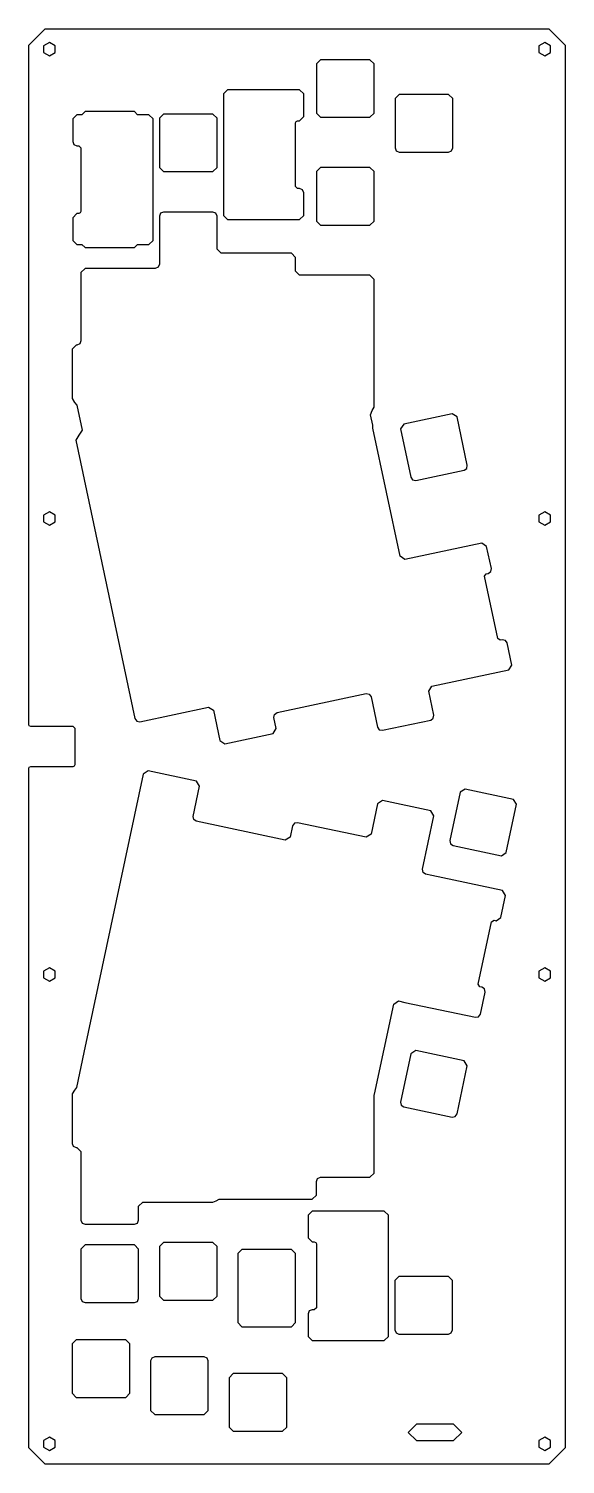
# Model space of a CAD drawing. Header units: millimetres. Extents: x 264 to 394, y 18 to 366.
import ezdxf

# ---------------------------------------------------------------- set-up
doc = ezdxf.new("R2010")
doc.units = ezdxf.units.MM
doc.layers.get('0').update_dxf_attribs({"linetype": 'CONTINUOUS'})

msp = doc.modelspace()

# ---------------------------------------------------------------- linework, layer by layer
for points in [[(264.26, 187), (264.62, 187.15), (274.88, 187.15), (275.24, 187.3), (275.38, 187.65), (275.38, 196.35), (274.88, 196.85), (264.62, 196.85), (264.26, 197), (264.12, 197.35), (264.12, 362.4), (268.12, 366.4), (390.37, 366.4), (394.37, 362.4), (394.37, 21.6), (390.37, 17.6), (268.12, 17.6), (264.12, 21.6), (264.12, 186.65)], [(269.12, 363.02), (267.71, 362.21), (267.71, 360.59), (269.12, 359.77), (270.52, 360.59), (270.52, 362.21)], [(390.77, 360.59), (390.77, 362.21), (389.37, 363.02), (387.96, 362.21), (387.96, 360.59), (389.37, 359.77)], [(334.94, 358.87), (333.94, 357.87), (333.94, 345.87), (334.94, 344.87), (346.94, 344.87), (347.94, 345.87), (347.94, 357.87), (346.94, 358.87)], [(330.89, 345.04), (330.89, 350.54), (329.89, 351.54), (312.39, 351.54), (311.39, 350.54), (311.39, 321.04), (312.39, 320.04), (329.89, 320.04), (330.89, 321.04), (330.89, 326.54), (330.59, 327.25), (329.89, 327.54), (329.39, 327.54), (328.89, 328.04), (328.89, 343.54), (329.03, 343.89), (329.39, 344.04), (329.89, 344.04)], [(367.04, 337.43), (367.04, 349.43), (366.04, 350.43), (354.04, 350.43), (353.04, 349.43), (353.04, 337.43), (353.33, 336.72), (354.04, 336.43), (366.04, 336.43), (366.74, 336.72)], [(277.79, 313.21), (289.79, 313.21), (290.56, 313.98), (293.29, 313.98), (294.29, 314.98), (294.29, 344.48), (293.29, 345.48), (290.56, 345.48), (289.79, 346.26), (277.79, 346.26), (277.01, 345.48), (275.79, 345.48), (274.79, 344.48), (274.79, 338.98), (275.08, 338.28), (275.79, 337.98), (276.29, 337.98), (276.79, 337.48), (276.79, 321.98), (276.64, 321.63), (276.29, 321.48), (275.79, 321.48), (274.79, 320.48), (274.79, 314.98), (275.79, 313.98), (277.01, 313.98)], [(309.84, 332.67), (309.84, 344.67), (308.84, 345.67), (296.84, 345.67), (295.84, 344.67), (295.84, 332.67), (296.84, 331.67), (308.84, 331.67)], [(333.94, 319.67), (334.94, 318.67), (346.94, 318.67), (347.94, 319.67), (347.94, 331.67), (346.94, 332.67), (334.94, 332.67), (333.94, 331.67)], [(275.65, 289.53), (274.65, 288.53), (274.65, 276.53), (275.22, 275.62), (275.78, 274.93), (277.07, 268.82), (276.3, 267.63), (276.3, 267.63), (275.53, 266.44), (289.91, 198.8), (290.34, 198.17), (291.1, 198.03), (307.77, 201.58), (308.96, 200.81), (310.52, 193.44), (311.71, 192.67), (323.44, 195.17), (324.21, 196.36), (323.64, 199.06), (323.78, 199.81), (324.41, 200.24), (346.03, 204.84), (346.78, 204.7), (347.22, 204.07), (348.78, 196.7), (349.21, 196.07), (349.97, 195.93), (361.7, 198.43), (362.33, 198.86), (362.47, 199.62), (361.24, 205.44), (362.01, 206.63), (380.65, 210.59), (381.42, 211.77), (380.27, 217.15), (379.84, 217.78), (379.09, 217.92), (378.6, 217.82), (378.01, 218.2), (374.78, 233.37), (375.17, 233.96), (375.66, 234.06), (376.29, 234.5), (376.43, 235.25), (375.28, 240.63), (374.1, 241.4), (355.46, 237.44), (354.27, 238.21), (347.66, 269.33), (347.65, 269.72), (347.64, 270.11), (347.12, 272.59), (347.52, 273.61), (347.94, 274.43), (347.94, 305.48), (346.94, 306.48), (329.89, 306.48), (328.89, 307.48), (328.89, 310.84), (327.89, 311.84), (310.84, 311.84), (309.84, 312.84), (309.84, 320.85), (309.54, 321.56), (308.84, 321.85), (296.84, 321.85), (296.13, 321.56), (295.84, 320.85), (295.84, 309.16), (295.54, 308.45), (294.84, 308.16), (277.79, 308.16), (276.79, 307.16), (276.79, 290.53), (276.49, 289.82), (275.79, 289.53)], [(354.39, 269.15), (356.89, 257.42), (357.32, 256.78), (358.07, 256.65), (369.81, 259.14), (370.44, 259.57), (370.58, 260.33), (368.09, 272.06), (366.9, 272.83), (355.16, 270.34)], [(269.12, 249.02), (267.71, 248.21), (267.71, 246.59), (269.12, 245.77), (270.52, 246.59), (270.52, 248.21)], [(390.77, 246.59), (390.77, 248.21), (389.37, 249.02), (387.96, 248.21), (387.96, 246.59), (389.37, 245.77)], [(373.64, 133.64), (373.25, 134.23), (376.47, 149.39), (377.07, 149.78), (377.56, 149.67), (378.74, 150.44), (379.89, 155.82), (379.12, 157.01), (362, 160.65), (360.47, 160.97), (359.84, 161.41), (359.7, 162.16), (362.47, 175.15), (361.7, 176.34), (349.97, 178.84), (348.78, 178.07), (347.22, 170.71), (346.03, 169.94), (329.36, 173.49), (328.6, 173.35), (328.17, 172.72), (327.6, 170.01), (326.41, 169.24), (304.79, 173.83), (304.16, 174.27), (304.02, 175.02), (305.58, 182.38), (304.81, 183.57), (293.08, 186.07), (291.89, 185.3), (277.51, 117.66), (275.7, 109.14), (275.19, 108.46), (274.65, 107.57), (274.65, 95.57), (274.94, 94.86), (275.65, 94.57), (275.79, 94.57), (276.79, 93.57), (276.79, 76.93), (277.08, 76.22), (277.79, 75.93), (289.79, 75.93), (290.49, 76.22), (290.79, 76.93), (290.79, 80.29), (291.79, 81.29), (308.84, 81.29), (309.6, 81.64), (310.36, 81.99), (332.94, 81.99), (333.94, 82.99), (333.94, 86.34), (334.23, 87.05), (334.94, 87.34), (346.94, 87.34), (347.94, 88.34), (347.94, 107), (348.01, 107.37), (348.06, 107.54), (352.72, 129.4), (353.9, 130.17), (355.45, 129.84), (372.57, 126.2), (373.32, 126.34), (373.75, 126.97), (374.9, 132.35), (374.76, 133.1), (374.13, 133.54)], [(382.55, 177.97), (381.78, 179.15), (370.04, 181.65), (368.85, 180.88), (366.36, 169.14), (366.5, 168.39), (367.13, 167.95), (378.87, 165.46), (380.05, 166.23)], [(270.52, 137.41), (269.12, 138.22), (267.71, 137.41), (267.71, 135.79), (269.12, 134.97), (270.52, 135.79)], [(390.77, 135.79), (390.77, 137.41), (389.37, 138.22), (387.96, 137.41), (387.96, 135.79), (389.37, 134.97)], [(369.81, 115.63), (358.07, 118.12), (356.89, 117.35), (354.39, 105.62), (354.53, 104.86), (355.16, 104.43), (366.9, 101.94), (367.65, 102.07), (368.09, 102.71), (370.58, 114.44)], [(351.44, 48.64), (351.44, 78.14), (350.44, 79.14), (332.94, 79.14), (331.94, 78.14), (331.94, 72.64), (332.94, 71.64), (333.44, 71.64), (333.79, 71.49), (333.94, 71.14), (333.94, 55.64), (333.44, 55.14), (332.94, 55.14), (332.23, 54.85), (331.94, 54.14), (331.94, 48.64), (332.94, 47.64), (350.44, 47.64)], [(277.08, 57.17), (277.79, 56.88), (289.79, 56.88), (290.49, 57.17), (290.79, 57.88), (290.79, 69.88), (289.79, 70.88), (277.79, 70.88), (276.79, 69.88), (276.79, 57.88)], [(295.84, 70.48), (295.84, 58.48), (296.84, 57.48), (308.84, 57.48), (309.84, 58.48), (309.84, 70.48), (308.84, 71.48), (296.84, 71.48)], [(315.89, 69.79), (314.89, 68.79), (314.89, 52.03), (315.89, 51.03), (327.89, 51.03), (328.89, 52.03), (328.89, 68.79), (327.89, 69.79), (327.89, 69.79), (327.89, 69.79)], [(366.99, 50.25), (366.99, 62.25), (365.99, 63.25), (353.99, 63.25), (352.99, 62.25), (352.99, 50.25), (353.28, 49.54), (353.99, 49.25), (365.99, 49.25), (366.69, 49.54)], [(275.65, 33.86), (287.65, 33.86), (288.65, 34.86), (288.65, 46.86), (287.65, 47.86), (275.65, 47.86), (274.65, 46.86), (274.65, 34.86)], [(307.4, 43.41), (306.7, 43.7), (294.7, 43.7), (293.99, 43.41), (293.7, 42.7), (293.7, 30.7), (294.7, 29.7), (306.7, 29.7), (307.7, 30.7), (307.7, 42.7)], [(313.75, 25.63), (325.75, 25.63), (326.75, 26.63), (326.75, 38.63), (325.75, 39.63), (313.75, 39.63), (312.75, 38.63), (312.75, 26.63)], [(367.27, 23.35), (369.27, 25.35), (367.27, 27.35), (358.27, 27.35), (356.27, 25.35), (358.27, 23.35)], [(270.52, 23.41), (269.12, 24.22), (267.71, 23.41), (267.71, 21.79), (269.12, 20.97), (270.52, 21.79)], [(389.37, 20.97), (390.77, 21.79), (390.77, 23.41), (389.37, 24.22), (387.96, 23.41), (387.96, 21.79)]]:
    msp.add_lwpolyline(points, close=True)

doc.saveas('drawing.dxf')
